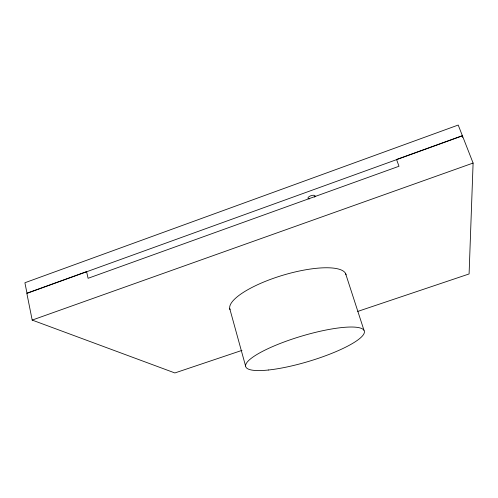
<?xml version="1.0" encoding="UTF-8"?>
<svg xmlns="http://www.w3.org/2000/svg" width="498" height="498" viewBox="0 0 498 498"><rect width="100%" height="100%" fill="white"/><g stroke="black" fill="none" stroke-linecap="round" stroke-linejoin="round"><path stroke-width="0.75" d="M462.412 137.38L462.418 135.661L396.551 159.491L398.985 166.264L88.084 278.301L86.584 271.622L26.824 293.241L32.183 320.083L174.879 372.952L241.978 350.374M462.418 135.829L27.017 293.328L24.9 282.746L458.21 125.048L473.1 163.058L469.091 273.956L357.745 311.418M32.183 320.083L473.1 163.058M345.525 273.377L363.97 330.255M229.69 308.443L245.576 366.011M309.557 198.889A3.747 1.463 -18.3 0 1 308.567 197.04A3.747 1.463 -18.3 0 1 313.547 195.247A3.747 1.463 -18.3 0 1 314.518 197.102M230.026 309.7A60.607 17.33 -16.7 0 1 282.777 275.269A60.607 17.33 -16.7 0 1 346.066 274.796M268.634 369.989A61.933 13.116 -16.7 0 0 363.901 333.834A61.933 13.116 -16.7 0 0 282.478 342.587A61.933 13.116 -16.7 0 0 268.634 369.989"/></g></svg>
